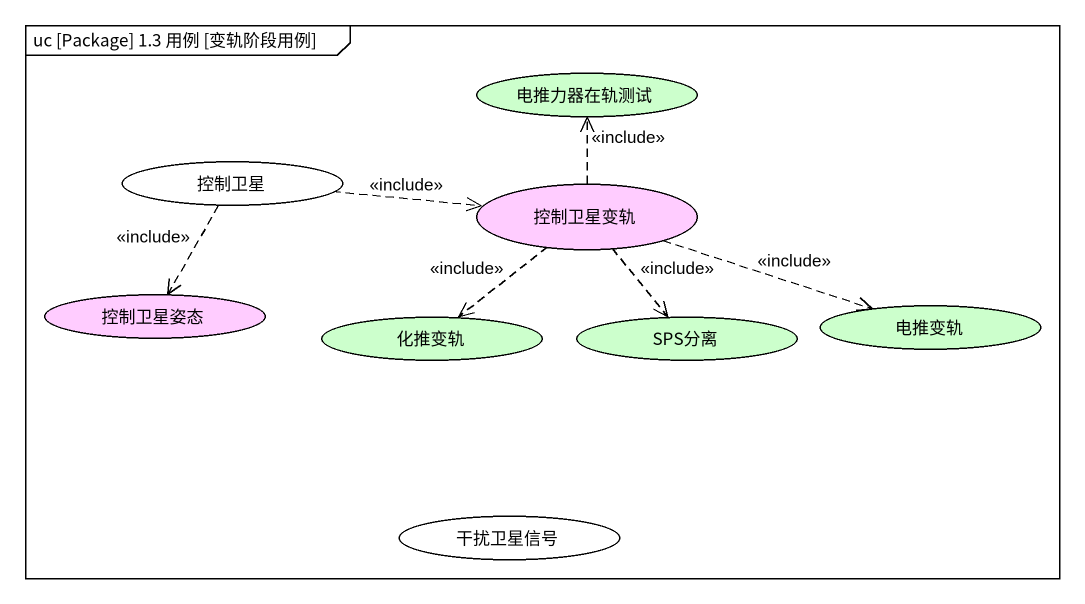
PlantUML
@startuml
mainframe uc [Package] 1.3 用例 [变轨阶段用例]
usecase 电推力器在轨测试 #CCFFCC
usecase 控制卫星
usecase 控制卫星变轨 #FFCCFF
usecase 控制卫星姿态 #FFCCFF
usecase 化推变轨 #CCFFCC
usecase SPS分离 #CCFFCC
usecase 电推变轨 #CCFFCC
usecase 干扰卫星信号
控制卫星 .right.> 控制卫星变轨 : <<include>>
控制卫星 ..> 控制卫星姿态 : <<include>>
控制卫星变轨 .up.> 电推力器在轨测试 : <<include>>
控制卫星变轨 ..> 化推变轨 : <<include>>
控制卫星变轨 ..> SPS分离 : <<include>>
控制卫星变轨 .right.> 电推变轨 : <<include>>
@enduml
